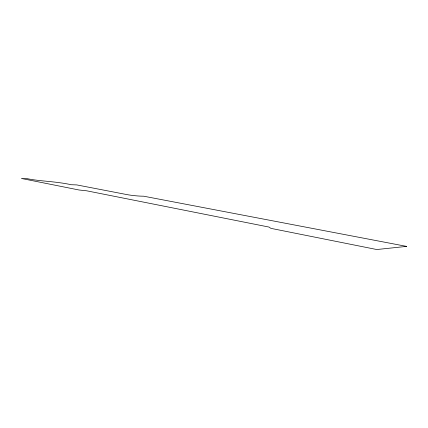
<?xml version="1.0" encoding="UTF-8"?>
<svg xmlns="http://www.w3.org/2000/svg" width="428" height="428" viewBox="0 0 428 428"><rect width="100%" height="100%" fill="white"/><g stroke="black" fill="none" stroke-linecap="round" stroke-linejoin="round"><path stroke-width="0.64" d="M406.6 246.394L376.795 249.529L270.903 228.354L268.998 227.065L86.691 190.808L79.052 190L21.4 178.471L27.504 178.711A18.088 1.348 5.5 0 0 42.591 180.857L49.493 181.542A25.166 1.996 5.5 0 1 71.027 184.725L76.799 184.917L126.832 194.579A10.545 0.888 6.1 0 0 141.823 196.163L143.674 196.201L406.6 246.394"/></g></svg>
